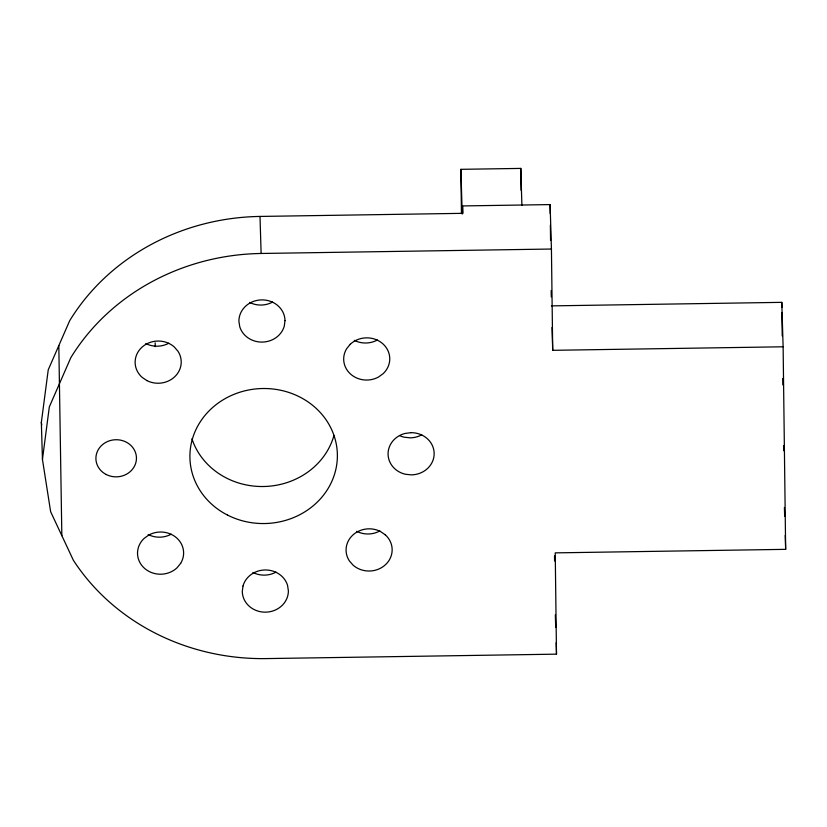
<?xml version="1.0" encoding="UTF-8"?>
<svg xmlns="http://www.w3.org/2000/svg" width="827" height="827" viewBox="0 0 827 827"><rect width="100%" height="100%" fill="white"/><g stroke="black" fill="none" stroke-linecap="round" stroke-linejoin="round"><path stroke-width="1.24" d="M41.35 422.38L48.235 369.834L69.716 320.649A221.233 202.574 -1.7 0 1 260.009 216.436L462.779 213.335L462.551 205.933L550.11 204.589L551.433 249.03L552.705 350.317L783.117 346.792L785.65 549.345L555.237 552.87L556.499 654.157L266.18 658.592A221.233 202.574 -1.7 0 1 73.355 560.241L50.643 511.727L42.446 459.409L41.35 422.38L41.753 424.933M42.446 459.409L49.331 406.874L70.812 357.678A221.233 202.574 -1.7 0 1 261.115 253.475L551.433 249.03M461.435 213.139L460.887 169.328L520.803 168.408L521.899 205.51M551.382 305.876L781.794 302.351L783.117 346.792M784.409 507.447L784.668 516.337M785.236 535.379L785.65 549.345M552.022 327.461L552.705 350.317M555.331 614.792L555.713 627.486M556.168 642.724L556.499 654.157M460.887 169.328L462.221 214.1M260.009 216.436L261.115 253.475M155.166 342.833L155.28 346.658M58.82 345.583L61.839 535.648M781.794 302.351L781.856 307.51M781.928 312.668L782.218 335.896M782.745 378.466L782.828 384.917M783.593 445.557L783.655 450.725M550.11 204.589L550.224 213.562M550.368 225.109L550.565 240.492M551.185 290.484L551.268 296.893M554.514 555.868L554.576 560.995M520.803 168.408L521.072 190.313M462.551 205.933L462.655 213.438M333.984 435.384A73.748 67.525 -1.7 0 1 264.071 486.503A73.748 67.525 -1.7 0 1 191.926 438.765M171.22 534.18A23.042 21.099 -1.7 0 1 148.178 534.531M379.769 530.986A23.042 21.099 -1.7 0 1 356.726 531.337M377.37 340.011A23.042 21.099 -1.7 0 1 354.338 340.362M272.61 302.051A23.042 21.099 -1.7 0 1 249.568 302.403M168.832 343.205A23.042 21.099 -1.7 0 1 145.79 343.556M421.76 434.837A23.042 21.099 -1.7 0 1 410.275 437.845L404.3 437.214A23.042 21.099 -1.7 0 1 399.782 435.705M275.991 572.129A23.042 21.099 -1.7 0 1 252.948 572.48M243.014 585.95L242.29 591.419A23.042 21.099 -1.7 0 0 265.601 612.166A23.042 21.099 -1.7 0 0 288.375 590.716L287.527 585.268A23.042 21.099 -1.7 0 0 265.074 569.968A23.042 21.099 -1.7 0 0 243.014 585.95M284.995 320.638L284.281 326.117A23.042 21.099 -1.7 0 1 262.221 342.089A23.042 21.099 -1.7 0 1 239.768 326.789L238.91 321.341A23.042 21.099 -1.7 0 1 261.694 299.891A23.042 21.099 -1.7 0 1 284.995 320.638M350.245 344.28L346.637 348.705A23.042 21.099 -1.7 0 0 350.617 374.114A23.042 21.099 -1.7 0 0 378.477 377.05L383.201 373.618A23.042 21.099 -1.7 0 0 382.829 343.784A23.042 21.099 -1.7 0 0 350.245 344.28M180.658 563.363L177.05 567.787A23.042 21.099 -1.7 0 1 144.467 568.283A23.042 21.099 -1.7 0 1 144.084 538.439L148.819 535.017A23.042 21.099 -1.7 0 1 176.678 537.943A23.042 21.099 -1.7 0 1 180.658 563.363M410.843 432.676L404.889 433.482A23.042 21.099 -1.7 0 0 388.07 454.126A23.042 21.099 -1.7 0 0 405.406 474.253L411.381 474.874A23.042 21.099 -1.7 0 0 434.154 453.423A23.042 21.099 -1.7 0 0 410.843 432.676M385.217 534.759L380.41 531.472A23.042 21.099 -1.7 0 0 352.633 535.255A23.042 21.099 -1.7 0 0 349.294 560.778L353.005 565.089A23.042 21.099 -1.7 0 0 385.599 564.593A23.042 21.099 -1.7 0 0 385.217 534.759M146.886 380.585L142.068 377.308A23.042 21.099 -1.7 0 1 141.696 347.464A23.042 21.099 -1.7 0 1 174.28 346.968L178.001 351.279A23.042 21.099 -1.7 0 1 174.662 376.812A23.042 21.099 -1.7 0 1 146.886 380.585M106.249 474.522A20.282 18.566 -1.7 0 0 136.455 457.972A20.282 18.566 -1.7 0 0 105.846 442.362A20.282 18.566 -1.7 0 0 106.249 474.522M227.508 515.066A73.748 67.525 -1.7 0 0 337.375 454.902A73.748 67.525 -1.7 0 0 226.05 398.118A73.748 67.525 -1.7 0 0 227.508 515.066"/></g></svg>
